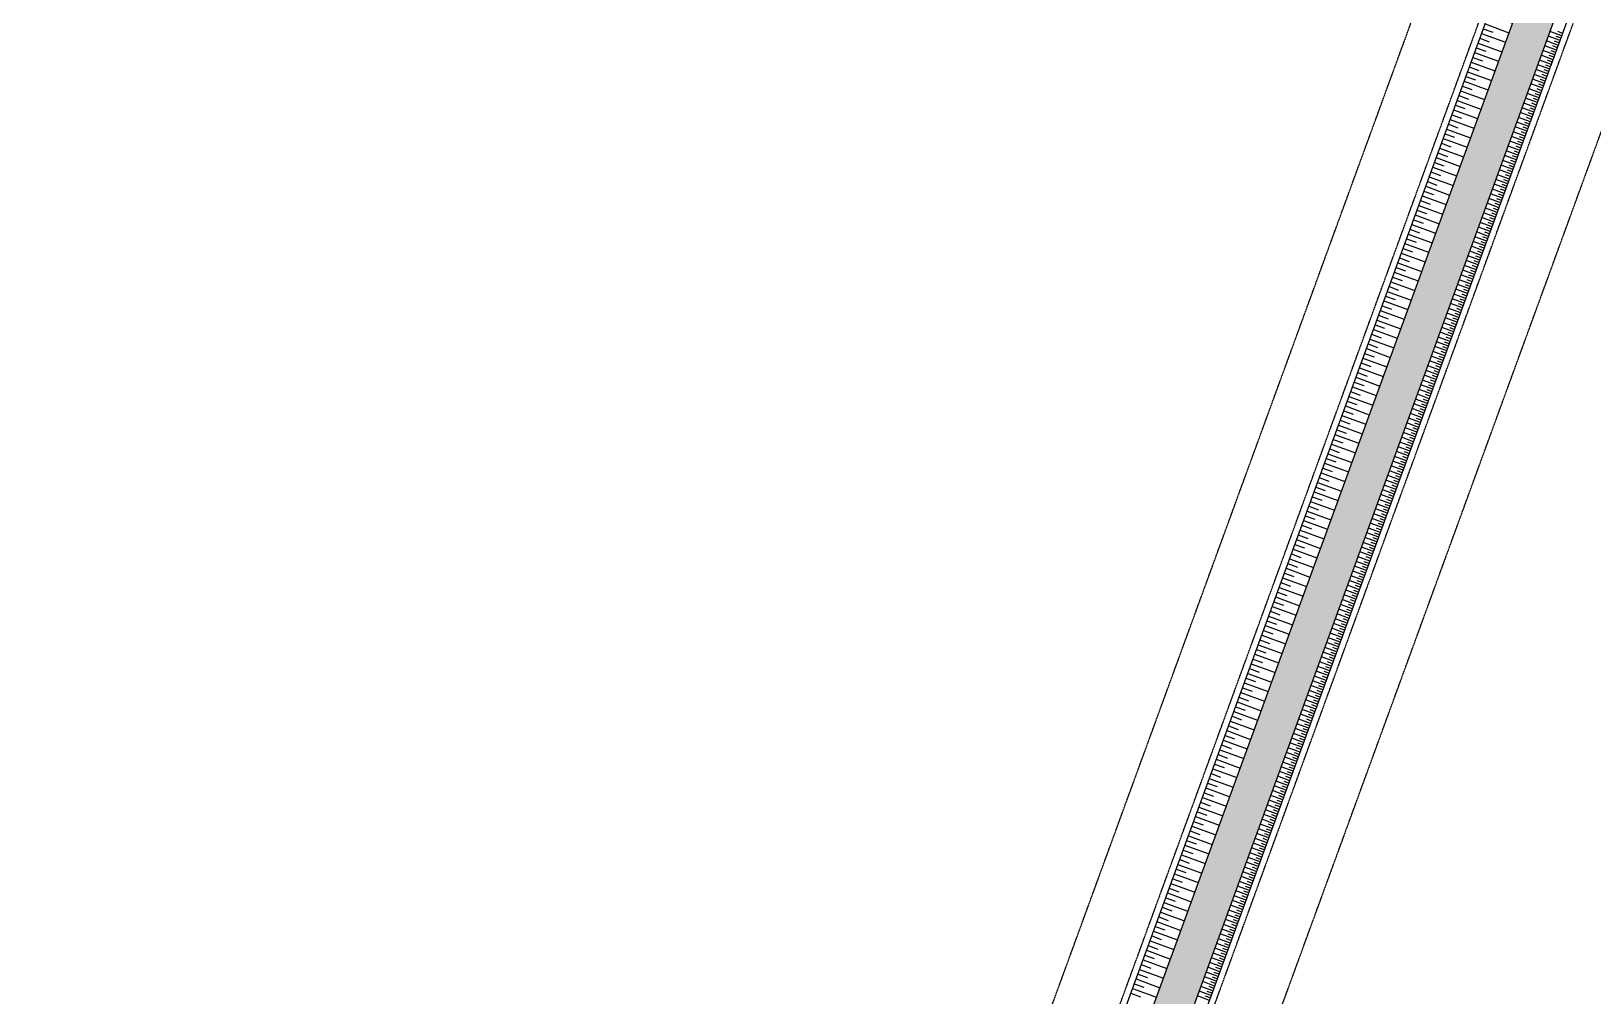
# Model space of a CAD drawing. Extents: x -111898 to 889894, y -2 to 1194865.
# Drawn here: x 665964 to 678250, y 953539 to 961128 of the extents above; entities that cross this region are included whole.
import ezdxf

# ---------------------------------------------------------------- set-up
doc = ezdxf.new("R2010")
doc.units = 0
doc.header["$LTSCALE"] = 10
doc.header["$MEASUREMENT"] = 0
doc.linetypes.add('10平面$0$DASH', pattern=[0.35, 0.25, -0.1])
doc.layers.get('Defpoints').update_dxf_attribs({"color": 210})
for name, color, linetype in [('0-WALL', 252, 'Continuous'), ('10平面$0$99平面图例外参$0$A-HATCH-2', 251, 'Continuous'), ('10平面$0$A-LIN-V', 9, 'Continuous'), ('10平面$0$AS-WALL', 40, 'Continuous'), ('10平面$0$PUB_HATCH', 8, 'Continuous'), ('WALL', 252, 'Continuous')]:
    doc.layers.add(name, color=color, linetype=linetype)

# ---------------------------------------------------------------- blocks, each defined once
blk = doc.blocks.new('10平面$0$99平面图例外参$0$$LinePat$填挖边坡')
at = {"color": 0}
for p, q in [((0, 0), (0, -1500)), ((300, 0), (300, -600))]:
    blk.add_line(p, q, dxfattribs=at)
at = {"layer": 'Defpoints', "color": 0}
blk.add_point((600, 0), dxfattribs=at)

msp = doc.modelspace()

# ---------------------------------------------------------------- hatches: boundary and pattern name
at = {"layer": '0-WALL'}
h = msp.add_hatch(dxfattribs=at)
h.set_pattern_fill('草坪或沼泽', color=8, scale=400, angle=-0.200257)
h.set_pattern_definition([(359.79974, (-824318.4, 704905.5), (1605.5824, 1594.398), [240, -48, 64, -48, 240, -960]), (359.79974, (-824398.3, 704953.8), (1605.5824, 1594.398), [160, -120, 240, -120, 160, -800]), (359.79974, (-823836, 705591.9), (1605.5824, 1594.398), [200, -80, 200, -1120]), (359.79974, (-824634.9, 705914.7), (1605.5824, 1594.398), [80, -160, 80, -1280]), (89.79974, (-824474.9, 705914.1), (-1594.398, 1605.5824), [144, -1456]), (89.79974, (-823998.3, 704952.4), (-1594.398, 1605.5824), [160, -1440]), (89.79974, (-823596, 705591), (-1594.398, 1605.5824), [160, -1440]), (44.79974, (-823790.3, 704935.7), (5.5922, 1599.9902), [160, -2102.7417]), (134.79974, (-824206.3, 704937.2), (-1599.9902, 5.5922), [160, -2102.7417]), (63.23469, (-823838.3, 704943.9), (5.5922, 1599.99023), [160, -3417.7088]), (75.7635, (-823918.27, 704952.15), (5.59221, 1599.99023), [160, -6436.969]), (75.7635, (-823516.03, 705590.75), (5.59221, 1599.99023), [128, -6468.969]), (75.7635, (-824442.9, 705914), (5.59221, 1599.99023), [112, -6484.969]), (103.835987, (-824078.27, 704952.7), (5.59221, 1599.99023), [160, -6436.969]), (103.835987, (-823676.03, 705591.3), (5.59221, 1599.99023), [128, -6468.969]), (103.835987, (-824506.9, 705914.2), (5.59221, 1599.99023), [112, -6484.969]), (116.364795, (-824158.3, 704945), (5.5922, 1599.99023), [160, -3417.7069])])
edge = h.paths.add_edge_path()
edge.add_line((741503.08, 933538.38), (741712.87, 934018.57))
edge.add_line((741712.87, 934018.57), (745060.96, 941812.89))
edge.add_line((745060.96, 941812.89), (766890.86, 1001849.76))
edge.add_line((766890.86, 1001849.76), (760346.98, 1016169.02))
edge.add_line((760346.98, 1016169.02), (737579.78, 1026362.54))
edge.add_line((737579.78, 1026362.54), (720756.11, 1037729.77))
edge.add_line((720756.11, 1037729.77), (653654.65, 1067773.01))
edge.add_line((653654.65, 1067773.01), (467795.25, 820503.81))
edge.add_line((467795.25, 820503.81), (468143.58, 820404.89))
edge.add_line((468143.58, 820404.89), (647181.92, 1058601.18))
edge.add_line((647181.92, 1058601.18), (648464.56, 1058132.56))
edge.add_line((648464.56, 1058132.56), (650350.23, 1063296.8))
edge.add_line((650350.23, 1063296.8), (720796.15, 1037558.69))
edge.add_line((720796.15, 1037558.69), (718909.6, 1032395.07))
edge.add_line((718909.6, 1032395.07), (725484.49, 1029992.9))
edge.add_line((725484.49, 1029992.9), (726513.26, 1032808.65))
edge.add_line((726513.26, 1032808.65), (729331.07, 1031779.14))
edge.add_line((729331.07, 1031779.14), (728302.36, 1028963.46))
edge.add_line((728302.36, 1028963.46), (747084.56, 1022101.19))
edge.add_line((747084.56, 1022101.19), (755217.14, 1018452.95))
edge.add_arc((743028.5, 1006160.87), 17310.64, -14.619994, 45.242091, ccw=False)
edge.add_line((759778.64, 1001791.54), (760685.99, 1001458.08))
edge.add_line((760685.99, 1001458.08), (765094.65, 999847.31))
edge.add_line((765094.65, 999847.31), (740941.69, 933744.02))
edge.add_line((740941.69, 933744.02), (741503.08, 933538.38))
at = {"layer": '10平面$0$PUB_HATCH'}
h = msp.add_hatch(dxfattribs=at)
h.set_pattern_fill('石膏板', color=256, scale=30, angle=-20.070289, style=0)
h.set_pattern_definition([(24.929711, (581260.3, 187846.72), (-44.707476, 96.183378), [24, -82.06602]), (114.929711, (581417.13, 187789.42), (-96.183378, -44.707476), [24, -82.06602])])
h.paths.add_polyline_path([(684604.71, 980316.67), (672263.68, 946538.94), (672545.46, 946435.99), (684886.49, 980213.71)])

# ---------------------------------------------------------------- linework, layer by layer
at = {"layer": '10平面$0$A-LIN-V', "color": 8}
for p, q in [((672075.82, 946607.58), (684348.22, 980197.45)), ((672639.38, 946401.67), (684980.42, 980179.4))]:
    msp.add_line(p, q, dxfattribs=at)
at = {"layer": '10平面$0$AS-WALL', "color": 8}
for p, q in [((684604.71, 980316.67), (672263.68, 946538.94)), ((672545.46, 946435.99), (684886.49, 980213.71))]:
    msp.add_line(p, q, dxfattribs=at)
at = {"layer": 'WALL', "color": 8, "linetype": '10平面$0$DASH'}
for p, q in [((670769.92, 944636), (701895.69, 1029828)), ((671239.56, 944464.41), (702365.32, 1029656.41)), ((671897.05, 944224.19), (703022.81, 1029416.19)), ((672366.69, 944052.6), (703492.45, 1029244.6))]:
    msp.add_line(p, q, dxfattribs=at)

# ---------------------------------------------------------------- block references
at = {"layer": '10平面$0$99平面图例外参$0$A-HATCH-2', "color": 8}
for p, xscale, yscale, zscale, rotation in [((677429.55, 961260.88), -0.13333924430744, 0.1333333333333333, 0.1333333333333333, 69.92971143377525), ((677374.64, 961110.59), -0.13333924430744, 0.1333333333333333, 0.1333333333333333, 69.92971143377525), ((677402.1, 961185.73), -0.13333924430744, 0.1333333333333333, 0.1333333333333333, 69.92971143377525), ((677979.39, 961017.4), -0.06666960571608341, 0.06666666666666667, 0.06666666666666667, 249.9297114354029), ((677993.11, 961054.97), -0.06666960571608341, 0.06666666666666667, 0.06666666666666667, 249.9297114354029), ((678006.84, 961092.54), -0.06666960571608341, 0.06666666666666667, 0.06666666666666667, 249.9297114354029), ((677319.73, 960960.3), -0.13333924430744, 0.1333333333333333, 0.1333333333333333, 69.92971143377525), ((677347.19, 961035.44), -0.13333924430744, 0.1333333333333333, 0.1333333333333333, 69.92971143377525), ((677938.2, 960904.68), -0.06666960571608341, 0.06666666666666667, 0.06666666666666667, 249.9297114354029), ((677951.93, 960942.25), -0.06666960571608341, 0.06666666666666667, 0.06666666666666667, 249.9297114354029), ((677965.66, 960979.82), -0.06666960571608341, 0.06666666666666667, 0.06666666666666667, 249.9297114354029), ((677292.28, 960885.15), -0.13333924430744, 0.1333333333333333, 0.1333333333333333, 69.92971143377525), ((677897.02, 960791.96), -0.06666960571608341, 0.06666666666666667, 0.06666666666666667, 249.9297114354029), ((677910.75, 960829.53), -0.06666960571608341, 0.06666666666666667, 0.06666666666666667, 249.9297114354029), ((677924.48, 960867.11), -0.06666960571608341, 0.06666666666666667, 0.06666666666666667, 249.9297114354029), ((677237.37, 960734.86), -0.13333924430744, 0.1333333333333333, 0.1333333333333333, 69.92971143377525), ((677264.82, 960810.01), -0.13333924430744, 0.1333333333333333, 0.1333333333333333, 69.92971143377525), ((677855.84, 960679.24), -0.06666960571608341, 0.06666666666666667, 0.06666666666666667, 249.9297114354029), ((677869.57, 960716.82), -0.06666960571608341, 0.06666666666666667, 0.06666666666666667, 249.9297114354029), ((677883.29, 960754.39), -0.06666960571608341, 0.06666666666666667, 0.06666666666666667, 249.9297114354029), ((677209.91, 960659.72), -0.13333924430744, 0.1333333333333333, 0.1333333333333333, 69.92971143377525), ((677800.93, 960528.95), -0.06666960571608341, 0.06666666666666667, 0.06666666666666667, 249.9297114354029), ((677814.66, 960566.53), -0.06666960571608341, 0.06666666666666667, 0.06666666666666667, 249.9297114354029), ((677828.38, 960604.1), -0.06666960571608341, 0.06666666666666667, 0.06666666666666667, 249.9297114354029), ((677842.11, 960641.67), -0.06666960571608341, 0.06666666666666667, 0.06666666666666667, 249.9297114354029), ((677155, 960509.43), -0.13333924430744, 0.1333333333333333, 0.1333333333333333, 69.92971143377525), ((677182.46, 960584.57), -0.13333924430744, 0.1333333333333333, 0.1333333333333333, 69.92971143377525), ((677759.75, 960416.24), -0.06666960571608341, 0.06666666666666667, 0.06666666666666667, 249.9297114354029), ((677773.47, 960453.81), -0.06666960571608341, 0.06666666666666667, 0.06666666666666667, 249.9297114354029), ((677787.2, 960491.38), -0.06666960571608341, 0.06666666666666667, 0.06666666666666667, 249.9297114354029), ((677100.09, 960359.13), -0.13333924430744, 0.1333333333333333, 0.1333333333333333, 69.92971143377525), ((677127.55, 960434.28), -0.13333924430744, 0.1333333333333333, 0.1333333333333333, 69.92971143377525), ((677718.56, 960303.52), -0.06666960571608341, 0.06666666666666667, 0.06666666666666667, 249.9297114354029), ((677732.29, 960341.09), -0.06666960571608341, 0.06666666666666667, 0.06666666666666667, 249.9297114354029), ((677746.02, 960378.66), -0.06666960571608341, 0.06666666666666667, 0.06666666666666667, 249.9297114354029), ((677072.64, 960283.99), -0.13333924430744, 0.1333333333333333, 0.1333333333333333, 69.92971143377525), ((677663.65, 960153.23), -0.06666960571608341, 0.06666666666666667, 0.06666666666666667, 249.9297114354029), ((677677.38, 960190.8), -0.06666960571608341, 0.06666666666666667, 0.06666666666666667, 249.9297114354029), ((677691.11, 960228.37), -0.06666960571608341, 0.06666666666666667, 0.06666666666666667, 249.9297114354029), ((677704.84, 960265.95), -0.06666960571608341, 0.06666666666666667, 0.06666666666666667, 249.9297114354029), ((677017.73, 960133.7), -0.13333924430744, 0.1333333333333333, 0.1333333333333333, 69.92971143377525), ((677045.18, 960208.84), -0.13333924430744, 0.1333333333333333, 0.1333333333333333, 69.92971143377525), ((677622.47, 960040.51), -0.06666960571608341, 0.06666666666666667, 0.06666666666666667, 249.9297114354029), ((677636.2, 960078.08), -0.06666960571608341, 0.06666666666666667, 0.06666666666666667, 249.9297114354029), ((677649.93, 960115.66), -0.06666960571608341, 0.06666666666666667, 0.06666666666666667, 249.9297114354029), ((676962.82, 959983.41), -0.13333924430744, 0.1333333333333333, 0.1333333333333333, 69.92971143377525), ((676990.27, 960058.55), -0.13333924430744, 0.1333333333333333, 0.1333333333333333, 69.92971143377525), ((677581.29, 959927.79), -0.06666960571608341, 0.06666666666666667, 0.06666666666666667, 249.9297114354029), ((677595.02, 959965.37), -0.06666960571608341, 0.06666666666666667, 0.06666666666666667, 249.9297114354029), ((677608.74, 960002.94), -0.06666960571608341, 0.06666666666666667, 0.06666666666666667, 249.9297114354029), ((676935.36, 959908.26), -0.13333924430744, 0.1333333333333333, 0.1333333333333333, 69.92971143377525), ((677540.11, 959815.07), -0.06666960571608341, 0.06666666666666667, 0.06666666666666667, 249.9297114354029), ((677553.83, 959852.65), -0.06666960571608341, 0.06666666666666667, 0.06666666666666667, 249.9297114354029), ((677567.56, 959890.22), -0.06666960571608341, 0.06666666666666667, 0.06666666666666667, 249.9297114354029), ((676880.45, 959757.97), -0.13333924430744, 0.1333333333333333, 0.1333333333333333, 69.92971143377525), ((676907.91, 959833.12), -0.13333924430744, 0.1333333333333333, 0.1333333333333333, 69.92971143377525), ((677485.2, 959664.78), -0.06666960571608341, 0.06666666666666667, 0.06666666666666667, 249.9297114354029), ((677498.92, 959702.36), -0.06666960571608341, 0.06666666666666667, 0.06666666666666667, 249.9297114354029), ((677512.65, 959739.93), -0.06666960571608341, 0.06666666666666667, 0.06666666666666667, 249.9297114354029), ((677526.38, 959777.5), -0.06666960571608341, 0.06666666666666667, 0.06666666666666667, 249.9297114354029), ((676853, 959682.83), -0.13333924430744, 0.1333333333333333, 0.1333333333333333, 69.92971143377525), ((677444.01, 959552.07), -0.06666960571608341, 0.06666666666666667, 0.06666666666666667, 249.9297114354029), ((677457.74, 959589.64), -0.06666960571608341, 0.06666666666666667, 0.06666666666666667, 249.9297114354029), ((677471.47, 959627.21), -0.06666960571608341, 0.06666666666666667, 0.06666666666666667, 249.9297114354029), ((676798.09, 959532.54), -0.13333924430744, 0.1333333333333333, 0.1333333333333333, 69.92971143377525), ((676825.54, 959607.68), -0.13333924430744, 0.1333333333333333, 0.1333333333333333, 69.92971143377525), ((677402.83, 959439.35), -0.06666960571608341, 0.06666666666666667, 0.06666666666666667, 249.9297114354029), ((677416.56, 959476.92), -0.06666960571608341, 0.06666666666666667, 0.06666666666666667, 249.9297114354029), ((677430.29, 959514.49), -0.06666960571608341, 0.06666666666666667, 0.06666666666666667, 249.9297114354029), ((676743.18, 959382.25), -0.13333924430744, 0.1333333333333333, 0.1333333333333333, 69.92971143377525), ((676770.63, 959457.39), -0.13333924430744, 0.1333333333333333, 0.1333333333333333, 69.92971143377525), ((677361.65, 959326.63), -0.06666960571608341, 0.06666666666666667, 0.06666666666666667, 249.9297114354029), ((677375.38, 959364.2), -0.06666960571608341, 0.06666666666666667, 0.06666666666666667, 249.9297114354029), ((677389.1, 959401.78), -0.06666960571608341, 0.06666666666666667, 0.06666666666666667, 249.9297114354029), ((676715.72, 959307.1), -0.13333924430744, 0.1333333333333333, 0.1333333333333333, 69.92971143377525), ((677306.74, 959176.34), -0.06666960571608341, 0.06666666666666667, 0.06666666666666667, 249.9297114354029), ((677320.47, 959213.91), -0.06666960571608341, 0.06666666666666667, 0.06666666666666667, 249.9297114354029), ((677334.19, 959251.49), -0.06666960571608341, 0.06666666666666667, 0.06666666666666667, 249.9297114354029), ((677347.92, 959289.06), -0.06666960571608341, 0.06666666666666667, 0.06666666666666667, 249.9297114354029), ((676660.81, 959156.81), -0.13333924430744, 0.1333333333333333, 0.1333333333333333, 69.92971143377525), ((676688.27, 959231.96), -0.13333924430744, 0.1333333333333333, 0.1333333333333333, 69.92971143377525), ((677265.56, 959063.62), -0.06666960571608341, 0.06666666666666667, 0.06666666666666667, 249.9297114354029), ((677279.28, 959101.2), -0.06666960571608341, 0.06666666666666667, 0.06666666666666667, 249.9297114354029), ((677293.01, 959138.77), -0.06666960571608341, 0.06666666666666667, 0.06666666666666667, 249.9297114354029), ((676605.9, 959006.52), -0.13333924430744, 0.1333333333333333, 0.1333333333333333, 69.92971143377525), ((676633.36, 959081.67), -0.13333924430744, 0.1333333333333333, 0.1333333333333333, 69.92971143377525), ((677224.37, 958950.91), -0.06666960571608341, 0.06666666666666667, 0.06666666666666667, 249.9297114354029), ((677238.1, 958988.48), -0.06666960571608341, 0.06666666666666667, 0.06666666666666667, 249.9297114354029), ((677251.83, 959026.05), -0.06666960571608341, 0.06666666666666667, 0.06666666666666667, 249.9297114354029), ((676578.45, 958931.38), -0.13333924430744, 0.1333333333333333, 0.1333333333333333, 69.92971143377525), ((677169.46, 958800.62), -0.06666960571608341, 0.06666666666666667, 0.06666666666666667, 249.9297114354029), ((677183.19, 958838.19), -0.06666960571608341, 0.06666666666666667, 0.06666666666666667, 249.9297114354029), ((677196.92, 958875.76), -0.06666960571608341, 0.06666666666666667, 0.06666666666666667, 249.9297114354029), ((677210.65, 958913.33), -0.06666960571608341, 0.06666666666666667, 0.06666666666666667, 249.9297114354029), ((676523.54, 958781.09), -0.13333924430744, 0.1333333333333333, 0.1333333333333333, 69.92971143377525), ((676550.99, 958856.23), -0.13333924430744, 0.1333333333333333, 0.1333333333333333, 69.92971143377525), ((677128.28, 958687.9), -0.06666960571608341, 0.06666666666666667, 0.06666666666666667, 249.9297114354029), ((677142.01, 958725.47), -0.06666960571608341, 0.06666666666666667, 0.06666666666666667, 249.9297114354029), ((677155.74, 958763.04), -0.06666960571608341, 0.06666666666666667, 0.06666666666666667, 249.9297114354029), ((676468.63, 958630.8), -0.13333924430744, 0.1333333333333333, 0.1333333333333333, 69.92971143377525), ((676496.08, 958705.94), -0.13333924430744, 0.1333333333333333, 0.1333333333333333, 69.92971143377525), ((677087.1, 958575.18), -0.06666960571608341, 0.06666666666666667, 0.06666666666666667, 249.9297114354029), ((677100.83, 958612.75), -0.06666960571608341, 0.06666666666666667, 0.06666666666666667, 249.9297114354029), ((677114.55, 958650.33), -0.06666960571608341, 0.06666666666666667, 0.06666666666666667, 249.9297114354029), ((676441.17, 958555.65), -0.13333924430744, 0.1333333333333333, 0.1333333333333333, 69.92971143377525), ((677045.92, 958462.46), -0.06666960571608341, 0.06666666666666667, 0.06666666666666667, 249.9297114354029), ((677059.64, 958500.04), -0.06666960571608341, 0.06666666666666667, 0.06666666666666667, 249.9297114354029), ((677073.37, 958537.61), -0.06666960571608341, 0.06666666666666667, 0.06666666666666667, 249.9297114354029), ((676386.26, 958405.36), -0.13333924430744, 0.1333333333333333, 0.1333333333333333, 69.92971143377525), ((676413.72, 958480.51), -0.13333924430744, 0.1333333333333333, 0.1333333333333333, 69.92971143377525), ((676991.01, 958312.17), -0.06666960571608341, 0.06666666666666667, 0.06666666666666667, 249.9297114354029), ((677004.73, 958349.75), -0.06666960571608341, 0.06666666666666667, 0.06666666666666667, 249.9297114354029), ((677018.46, 958387.32), -0.06666960571608341, 0.06666666666666667, 0.06666666666666667, 249.9297114354029), ((677032.19, 958424.89), -0.06666960571608341, 0.06666666666666667, 0.06666666666666667, 249.9297114354029), ((676358.81, 958330.22), -0.13333924430744, 0.1333333333333333, 0.1333333333333333, 69.92971143377525), ((676949.82, 958199.46), -0.06666960571608341, 0.06666666666666667, 0.06666666666666667, 249.9297114354029), ((676963.55, 958237.03), -0.06666960571608341, 0.06666666666666667, 0.06666666666666667, 249.9297114354029), ((676977.28, 958274.6), -0.06666960571608341, 0.06666666666666667, 0.06666666666666667, 249.9297114354029), ((676303.9, 958179.93), -0.13333924430744, 0.1333333333333333, 0.1333333333333333, 69.92971143377525), ((676331.35, 958255.07), -0.13333924430744, 0.1333333333333333, 0.1333333333333333, 69.92971143377525), ((676908.64, 958086.74), -0.06666960571608341, 0.06666666666666667, 0.06666666666666667, 249.9297114354029), ((676922.37, 958124.31), -0.06666960571608341, 0.06666666666666667, 0.06666666666666667, 249.9297114354029), ((676936.1, 958161.88), -0.06666960571608341, 0.06666666666666667, 0.06666666666666667, 249.9297114354029), ((676248.99, 958029.64), -0.13333924430744, 0.1333333333333333, 0.1333333333333333, 69.92971143377525), ((676276.44, 958104.78), -0.13333924430744, 0.1333333333333333, 0.1333333333333333, 69.92971143377525), ((676867.46, 957974.02), -0.06666960571608341, 0.06666666666666667, 0.06666666666666667, 249.9297114354029), ((676881.19, 958011.59), -0.06666960571608341, 0.06666666666666667, 0.06666666666666667, 249.9297114354029), ((676894.91, 958049.17), -0.06666960571608341, 0.06666666666666667, 0.06666666666666667, 249.9297114354029), ((676221.53, 957954.49), -0.13333924430744, 0.1333333333333333, 0.1333333333333333, 69.92971143377525), ((676812.55, 957823.73), -0.06666960571608341, 0.06666666666666667, 0.06666666666666667, 249.9297114354029), ((676826.28, 957861.3), -0.06666960571608341, 0.06666666666666667, 0.06666666666666667, 249.9297114354029), ((676840, 957898.87), -0.06666960571608341, 0.06666666666666667, 0.06666666666666667, 249.9297114354029), ((676853.73, 957936.45), -0.06666960571608341, 0.06666666666666667, 0.06666666666666667, 249.9297114354029), ((676166.62, 957804.2), -0.13333924430744, 0.1333333333333333, 0.1333333333333333, 69.92971143377525), ((676194.08, 957879.35), -0.13333924430744, 0.1333333333333333, 0.1333333333333333, 69.92971143377525), ((676771.37, 957711.01), -0.06666960571608341, 0.06666666666666667, 0.06666666666666667, 249.9297114354029), ((676785.09, 957748.58), -0.06666960571608341, 0.06666666666666667, 0.06666666666666667, 249.9297114354029), ((676798.82, 957786.16), -0.06666960571608341, 0.06666666666666667, 0.06666666666666667, 249.9297114354029), ((676111.71, 957653.91), -0.13333924430744, 0.1333333333333333, 0.1333333333333333, 69.92971143377525), ((676139.17, 957729.06), -0.13333924430744, 0.1333333333333333, 0.1333333333333333, 69.92971143377525), ((676730.18, 957598.29), -0.06666960571608341, 0.06666666666666667, 0.06666666666666667, 249.9297114354029), ((676743.91, 957635.87), -0.06666960571608341, 0.06666666666666667, 0.06666666666666667, 249.9297114354029), ((676757.64, 957673.44), -0.06666960571608341, 0.06666666666666667, 0.06666666666666667, 249.9297114354029), ((676084.26, 957578.77), -0.13333924430744, 0.1333333333333333, 0.1333333333333333, 69.92971143377525), ((676689, 957485.58), -0.06666960571608341, 0.06666666666666667, 0.06666666666666667, 249.9297114354029), ((676702.73, 957523.15), -0.06666960571608341, 0.06666666666666667, 0.06666666666666667, 249.9297114354029), ((676716.46, 957560.72), -0.06666960571608341, 0.06666666666666667, 0.06666666666666667, 249.9297114354029), ((676029.35, 957428.48), -0.13333924430744, 0.1333333333333333, 0.1333333333333333, 69.92971143377525), ((676056.8, 957503.62), -0.13333924430744, 0.1333333333333333, 0.1333333333333333, 69.92971143377525), ((676634.09, 957335.29), -0.06666960571608341, 0.06666666666666667, 0.06666666666666667, 249.9297114354029), ((676647.82, 957372.86), -0.06666960571608341, 0.06666666666666667, 0.06666666666666667, 249.9297114354029), ((676661.55, 957410.43), -0.06666960571608341, 0.06666666666666667, 0.06666666666666667, 249.9297114354029), ((676675.27, 957448), -0.06666960571608341, 0.06666666666666667, 0.06666666666666667, 249.9297114354029), ((675974.44, 957278.19), -0.13333924430744, 0.1333333333333333, 0.1333333333333333, 69.92971143377525), ((676001.89, 957353.33), -0.13333924430744, 0.1333333333333333, 0.1333333333333333, 69.92971143377525), ((676592.91, 957222.57), -0.06666960571608341, 0.06666666666666667, 0.06666666666666667, 249.9297114354029), ((676606.64, 957260.14), -0.06666960571608341, 0.06666666666666667, 0.06666666666666667, 249.9297114354029), ((676620.36, 957297.71), -0.06666960571608341, 0.06666666666666667, 0.06666666666666667, 249.9297114354029), ((675946.98, 957203.04), -0.13333924430744, 0.1333333333333333, 0.1333333333333333, 69.92971143377525), ((676551.73, 957109.85), -0.06666960571608341, 0.06666666666666667, 0.06666666666666667, 249.9297114354029), ((676565.45, 957147.42), -0.06666960571608341, 0.06666666666666667, 0.06666666666666667, 249.9297114354029), ((676579.18, 957185), -0.06666960571608341, 0.06666666666666667, 0.06666666666666667, 249.9297114354029), ((675892.07, 957052.75), -0.13333924430744, 0.1333333333333333, 0.1333333333333333, 69.92971143377525), ((675919.53, 957127.89), -0.13333924430744, 0.1333333333333333, 0.1333333333333333, 69.92971143377525), ((676496.82, 956959.56), -0.06666960571608341, 0.06666666666666667, 0.06666666666666667, 249.9297114354029), ((676510.54, 956997.13), -0.06666960571608341, 0.06666666666666667, 0.06666666666666667, 249.9297114354029), ((676524.27, 957034.71), -0.06666960571608341, 0.06666666666666667, 0.06666666666666667, 249.9297114354029), ((676538, 957072.28), -0.06666960571608341, 0.06666666666666667, 0.06666666666666667, 249.9297114354029), ((675864.62, 956977.6), -0.13333924430744, 0.1333333333333333, 0.1333333333333333, 69.92971143377525), ((676455.63, 956846.84), -0.06666960571608341, 0.06666666666666667, 0.06666666666666667, 249.9297114354029), ((676469.36, 956884.42), -0.06666960571608341, 0.06666666666666667, 0.06666666666666667, 249.9297114354029), ((676483.09, 956921.99), -0.06666960571608341, 0.06666666666666667, 0.06666666666666667, 249.9297114354029), ((675809.71, 956827.31), -0.13333924430744, 0.1333333333333333, 0.1333333333333333, 69.92971143377525), ((675837.16, 956902.46), -0.13333924430744, 0.1333333333333333, 0.1333333333333333, 69.92971143377525), ((676414.45, 956734.13), -0.06666960571608341, 0.06666666666666667, 0.06666666666666667, 249.9297114354029), ((676428.18, 956771.7), -0.06666960571608341, 0.06666666666666667, 0.06666666666666667, 249.9297114354029), ((676441.91, 956809.27), -0.06666960571608341, 0.06666666666666667, 0.06666666666666667, 249.9297114354029), ((675754.8, 956677.02), -0.13333924430744, 0.1333333333333333, 0.1333333333333333, 69.92971143377525), ((675782.25, 956752.17), -0.13333924430744, 0.1333333333333333, 0.1333333333333333, 69.92971143377525), ((676373.27, 956621.41), -0.06666960571608341, 0.06666666666666667, 0.06666666666666667, 249.9297114354029), ((676387, 956658.98), -0.06666960571608341, 0.06666666666666667, 0.06666666666666667, 249.9297114354029), ((676400.72, 956696.55), -0.06666960571608341, 0.06666666666666667, 0.06666666666666667, 249.9297114354029), ((675727.34, 956601.88), -0.13333924430744, 0.1333333333333333, 0.1333333333333333, 69.92971143377525), ((676318.36, 956471.12), -0.06666960571608341, 0.06666666666666667, 0.06666666666666667, 249.9297114354029), ((676332.09, 956508.69), -0.06666960571608341, 0.06666666666666667, 0.06666666666666667, 249.9297114354029), ((676345.81, 956546.26), -0.06666960571608341, 0.06666666666666667, 0.06666666666666667, 249.9297114354029), ((676359.54, 956583.84), -0.06666960571608341, 0.06666666666666667, 0.06666666666666667, 249.9297114354029), ((675672.43, 956451.59), -0.13333924430744, 0.1333333333333333, 0.1333333333333333, 69.92971143377525), ((675699.89, 956526.73), -0.13333924430744, 0.1333333333333333, 0.1333333333333333, 69.92971143377525), ((676277.18, 956358.4), -0.06666960571608341, 0.06666666666666667, 0.06666666666666667, 249.9297114354029), ((676290.9, 956395.97), -0.06666960571608341, 0.06666666666666667, 0.06666666666666667, 249.9297114354029), ((676304.63, 956433.55), -0.06666960571608341, 0.06666666666666667, 0.06666666666666667, 249.9297114354029), ((675617.52, 956301.3), -0.13333924430744, 0.1333333333333333, 0.1333333333333333, 69.92971143377525), ((675644.98, 956376.44), -0.13333924430744, 0.1333333333333333, 0.1333333333333333, 69.92971143377525), ((676235.99, 956245.68), -0.06666960571608341, 0.06666666666666667, 0.06666666666666667, 249.9297114354029), ((676249.72, 956283.26), -0.06666960571608341, 0.06666666666666667, 0.06666666666666667, 249.9297114354029), ((676263.45, 956320.83), -0.06666960571608341, 0.06666666666666667, 0.06666666666666667, 249.9297114354029), ((675590.07, 956226.15), -0.13333924430744, 0.1333333333333333, 0.1333333333333333, 69.92971143377525), ((676194.81, 956132.97), -0.06666960571608341, 0.06666666666666667, 0.06666666666666667, 249.9297114354029), ((676208.54, 956170.54), -0.06666960571608341, 0.06666666666666667, 0.06666666666666667, 249.9297114354029), ((676222.27, 956208.11), -0.06666960571608341, 0.06666666666666667, 0.06666666666666667, 249.9297114354029), ((675535.16, 956075.86), -0.13333924430744, 0.1333333333333333, 0.1333333333333333, 69.92971143377525), ((675562.61, 956151.01), -0.13333924430744, 0.1333333333333333, 0.1333333333333333, 69.92971143377525), ((676139.9, 955982.67), -0.06666960571608341, 0.06666666666666667, 0.06666666666666667, 249.9297114354029), ((676153.63, 956020.25), -0.06666960571608341, 0.06666666666666667, 0.06666666666666667, 249.9297114354029), ((676167.36, 956057.82), -0.06666960571608341, 0.06666666666666667, 0.06666666666666667, 249.9297114354029), ((676181.08, 956095.39), -0.06666960571608341, 0.06666666666666667, 0.06666666666666667, 249.9297114354029), ((675480.24, 955925.57), -0.13333924430744, 0.1333333333333333, 0.1333333333333333, 69.92971143377525), ((675507.7, 956000.72), -0.13333924430744, 0.1333333333333333, 0.1333333333333333, 69.92971143377525), ((676098.72, 955869.96), -0.06666960571608341, 0.06666666666666667, 0.06666666666666667, 249.9297114354029), ((676112.45, 955907.53), -0.06666960571608341, 0.06666666666666667, 0.06666666666666667, 249.9297114354029), ((676126.17, 955945.1), -0.06666960571608341, 0.06666666666666667, 0.06666666666666667, 249.9297114354029), ((675452.79, 955850.43), -0.13333924430744, 0.1333333333333333, 0.1333333333333333, 69.92971143377525), ((676057.54, 955757.24), -0.06666960571608341, 0.06666666666666667, 0.06666666666666667, 249.9297114354029), ((676071.26, 955794.81), -0.06666960571608341, 0.06666666666666667, 0.06666666666666667, 249.9297114354029), ((676084.99, 955832.38), -0.06666960571608341, 0.06666666666666667, 0.06666666666666667, 249.9297114354029), ((675397.88, 955700.14), -0.13333924430744, 0.1333333333333333, 0.1333333333333333, 69.92971143377525), ((675425.33, 955775.28), -0.13333924430744, 0.1333333333333333, 0.1333333333333333, 69.92971143377525), ((676002.62, 955606.95), -0.06666960571608341, 0.06666666666666667, 0.06666666666666667, 249.9297114354029), ((676016.35, 955644.52), -0.06666960571608341, 0.06666666666666667, 0.06666666666666667, 249.9297114354029), ((676030.08, 955682.09), -0.06666960571608341, 0.06666666666666667, 0.06666666666666667, 249.9297114354029), ((676043.81, 955719.67), -0.06666960571608341, 0.06666666666666667, 0.06666666666666667, 249.9297114354029), ((675370.42, 955624.99), -0.13333924430744, 0.1333333333333333, 0.1333333333333333, 69.92971143377525), ((675961.44, 955494.23), -0.06666960571608341, 0.06666666666666667, 0.06666666666666667, 249.9297114354029), ((675975.17, 955531.8), -0.06666960571608341, 0.06666666666666667, 0.06666666666666667, 249.9297114354029), ((675988.9, 955569.38), -0.06666960571608341, 0.06666666666666667, 0.06666666666666667, 249.9297114354029), ((675315.51, 955474.7), -0.13333924430744, 0.1333333333333333, 0.1333333333333333, 69.92971143377525), ((675342.97, 955549.85), -0.13333924430744, 0.1333333333333333, 0.1333333333333333, 69.92971143377525), ((675920.26, 955381.51), -0.06666960571608341, 0.06666666666666667, 0.06666666666666667, 249.9297114354029), ((675933.99, 955419.09), -0.06666960571608341, 0.06666666666666667, 0.06666666666666667, 249.9297114354029), ((675947.71, 955456.66), -0.06666960571608341, 0.06666666666666667, 0.06666666666666667, 249.9297114354029), ((675260.6, 955324.41), -0.13333924430744, 0.1333333333333333, 0.1333333333333333, 69.92971143377525), ((675288.06, 955399.56), -0.13333924430744, 0.1333333333333333, 0.1333333333333333, 69.92971143377525), ((675879.08, 955268.8), -0.06666960571608341, 0.06666666666666667, 0.06666666666666667, 249.9297114354029), ((675892.8, 955306.37), -0.06666960571608341, 0.06666666666666667, 0.06666666666666667, 249.9297114354029), ((675906.53, 955343.94), -0.06666960571608341, 0.06666666666666667, 0.06666666666666667, 249.9297114354029), ((675233.15, 955249.27), -0.13333924430744, 0.1333333333333333, 0.1333333333333333, 69.92971143377525), ((675824.17, 955118.51), -0.06666960571608341, 0.06666666666666667, 0.06666666666666667, 249.9297114354029), ((675837.89, 955156.08), -0.06666960571608341, 0.06666666666666667, 0.06666666666666667, 249.9297114354029), ((675851.62, 955193.65), -0.06666960571608341, 0.06666666666666667, 0.06666666666666667, 249.9297114354029), ((675865.35, 955231.22), -0.06666960571608341, 0.06666666666666667, 0.06666666666666667, 249.9297114354029), ((675178.24, 955098.98), -0.13333924430744, 0.1333333333333333, 0.1333333333333333, 69.92971143377525), ((675205.69, 955174.12), -0.13333924430744, 0.1333333333333333, 0.1333333333333333, 69.92971143377525), ((675782.98, 955005.79), -0.06666960571608341, 0.06666666666666667, 0.06666666666666667, 249.9297114354029), ((675796.71, 955043.36), -0.06666960571608341, 0.06666666666666667, 0.06666666666666667, 249.9297114354029), ((675810.44, 955080.93), -0.06666960571608341, 0.06666666666666667, 0.06666666666666667, 249.9297114354029), ((675123.33, 954948.69), -0.13333924430744, 0.1333333333333333, 0.1333333333333333, 69.92971143377525), ((675150.78, 955023.83), -0.13333924430744, 0.1333333333333333, 0.1333333333333333, 69.92971143377525), ((675741.8, 954893.07), -0.06666960571608341, 0.06666666666666667, 0.06666666666666667, 249.9297114354029), ((675755.53, 954930.64), -0.06666960571608341, 0.06666666666666667, 0.06666666666666667, 249.9297114354029), ((675769.26, 954968.22), -0.06666960571608341, 0.06666666666666667, 0.06666666666666667, 249.9297114354029), ((675095.87, 954873.54), -0.13333924430744, 0.1333333333333333, 0.1333333333333333, 69.92971143377525), ((675700.62, 954780.35), -0.06666960571608341, 0.06666666666666667, 0.06666666666666667, 249.9297114354029), ((675714.35, 954817.93), -0.06666960571608341, 0.06666666666666667, 0.06666666666666667, 249.9297114354029), ((675728.07, 954855.5), -0.06666960571608341, 0.06666666666666667, 0.06666666666666667, 249.9297114354029), ((675040.96, 954723.25), -0.13333924430744, 0.1333333333333333, 0.1333333333333333, 69.92971143377525), ((675068.42, 954798.4), -0.13333924430744, 0.1333333333333333, 0.1333333333333333, 69.92971143377525), ((675645.71, 954630.06), -0.06666960571608341, 0.06666666666666667, 0.06666666666666667, 249.9297114354029), ((675659.44, 954667.64), -0.06666960571608341, 0.06666666666666667, 0.06666666666666667, 249.9297114354029), ((675673.16, 954705.21), -0.06666960571608341, 0.06666666666666667, 0.06666666666666667, 249.9297114354029), ((675686.89, 954742.78), -0.06666960571608341, 0.06666666666666667, 0.06666666666666667, 249.9297114354029), ((674986.05, 954572.96), -0.13333924430744, 0.1333333333333333, 0.1333333333333333, 69.92971143377525), ((675013.51, 954648.11), -0.13333924430744, 0.1333333333333333, 0.1333333333333333, 69.92971143377525), ((675604.53, 954517.35), -0.06666960571608341, 0.06666666666666667, 0.06666666666666667, 249.9297114354029), ((675618.25, 954554.92), -0.06666960571608341, 0.06666666666666667, 0.06666666666666667, 249.9297114354029), ((675631.98, 954592.49), -0.06666960571608341, 0.06666666666666667, 0.06666666666666667, 249.9297114354029), ((674958.6, 954497.82), -0.13333924430744, 0.1333333333333333, 0.1333333333333333, 69.92971143377525), ((675563.34, 954404.63), -0.06666960571608341, 0.06666666666666667, 0.06666666666666667, 249.9297114354029), ((675577.07, 954442.2), -0.06666960571608341, 0.06666666666666667, 0.06666666666666667, 249.9297114354029), ((675590.8, 954479.77), -0.06666960571608341, 0.06666666666666667, 0.06666666666666667, 249.9297114354029), ((674903.69, 954347.53), -0.13333924430744, 0.1333333333333333, 0.1333333333333333, 69.92971143377525), ((674931.14, 954422.67), -0.13333924430744, 0.1333333333333333, 0.1333333333333333, 69.92971143377525), ((675508.43, 954254.34), -0.06666960571608341, 0.06666666666666667, 0.06666666666666667, 249.9297114354029), ((675522.16, 954291.91), -0.06666960571608341, 0.06666666666666667, 0.06666666666666667, 249.9297114354029), ((675535.89, 954329.48), -0.06666960571608341, 0.06666666666666667, 0.06666666666666667, 249.9297114354029), ((675549.62, 954367.06), -0.06666960571608341, 0.06666666666666667, 0.06666666666666667, 249.9297114354029), ((674876.23, 954272.38), -0.13333924430744, 0.1333333333333333, 0.1333333333333333, 69.92971143377525), ((675467.25, 954141.62), -0.06666960571608341, 0.06666666666666667, 0.06666666666666667, 249.9297114354029), ((675480.98, 954179.19), -0.06666960571608341, 0.06666666666666667, 0.06666666666666667, 249.9297114354029), ((675494.71, 954216.77), -0.06666960571608341, 0.06666666666666667, 0.06666666666666667, 249.9297114354029), ((674821.32, 954122.09), -0.13333924430744, 0.1333333333333333, 0.1333333333333333, 69.92971143377525), ((674848.78, 954197.24), -0.13333924430744, 0.1333333333333333, 0.1333333333333333, 69.92971143377525), ((675426.07, 954028.9), -0.06666960571608341, 0.06666666666666667, 0.06666666666666667, 249.9297114354029), ((675439.8, 954066.47), -0.06666960571608341, 0.06666666666666667, 0.06666666666666667, 249.9297114354029), ((675453.52, 954104.05), -0.06666960571608341, 0.06666666666666667, 0.06666666666666667, 249.9297114354029), ((674766.41, 953971.8), -0.13333924430744, 0.1333333333333333, 0.1333333333333333, 69.92971143377525), ((674793.87, 954046.94), -0.13333924430744, 0.1333333333333333, 0.1333333333333333, 69.92971143377525), ((675384.89, 953916.18), -0.06666960571608341, 0.06666666666666667, 0.06666666666666667, 249.9297114354029), ((675398.61, 953953.76), -0.06666960571608341, 0.06666666666666667, 0.06666666666666667, 249.9297114354029), ((675412.34, 953991.33), -0.06666960571608341, 0.06666666666666667, 0.06666666666666667, 249.9297114354029), ((674738.96, 953896.65), -0.13333924430744, 0.1333333333333333, 0.1333333333333333, 69.92971143377525), ((675329.98, 953765.89), -0.06666960571608341, 0.06666666666666667, 0.06666666666666667, 249.9297114354029), ((675343.7, 953803.47), -0.06666960571608341, 0.06666666666666667, 0.06666666666666667, 249.9297114354029), ((675357.43, 953841.04), -0.06666960571608341, 0.06666666666666667, 0.06666666666666667, 249.9297114354029), ((675371.16, 953878.61), -0.06666960571608341, 0.06666666666666667, 0.06666666666666667, 249.9297114354029), ((674684.05, 953746.36), -0.13333924430744, 0.1333333333333333, 0.1333333333333333, 69.92971143377525), ((674711.5, 953821.51), -0.13333924430744, 0.1333333333333333, 0.1333333333333333, 69.92971143377525), ((675288.79, 953653.18), -0.06666960571608341, 0.06666666666666667, 0.06666666666666667, 249.9297114354029), ((675302.52, 953690.75), -0.06666960571608341, 0.06666666666666667, 0.06666666666666667, 249.9297114354029), ((675316.25, 953728.32), -0.06666960571608341, 0.06666666666666667, 0.06666666666666667, 249.9297114354029), ((674629.14, 953596.07), -0.13333924430744, 0.1333333333333333, 0.1333333333333333, 69.92971143377525), ((674656.59, 953671.22), -0.13333924430744, 0.1333333333333333, 0.1333333333333333, 69.92971143377525), ((675247.61, 953540.46), -0.06666960571608341, 0.06666666666666667, 0.06666666666666667, 249.9297114354029), ((675261.34, 953578.03), -0.06666960571608341, 0.06666666666666667, 0.06666666666666667, 249.9297114354029), ((675275.07, 953615.6), -0.06666960571608341, 0.06666666666666667, 0.06666666666666667, 249.9297114354029), ((675233.88, 953502.89), -0.06666960571608341, 0.06666666666666667, 0.06666666666666667, 249.9297114354029)]:
    msp.add_blockref('10平面$0$99平面图例外参$0$$LinePat$填挖边坡', p, dxfattribs=dict(at, xscale=xscale, yscale=yscale, zscale=zscale, rotation=rotation))

doc.saveas('drawing.dxf')
